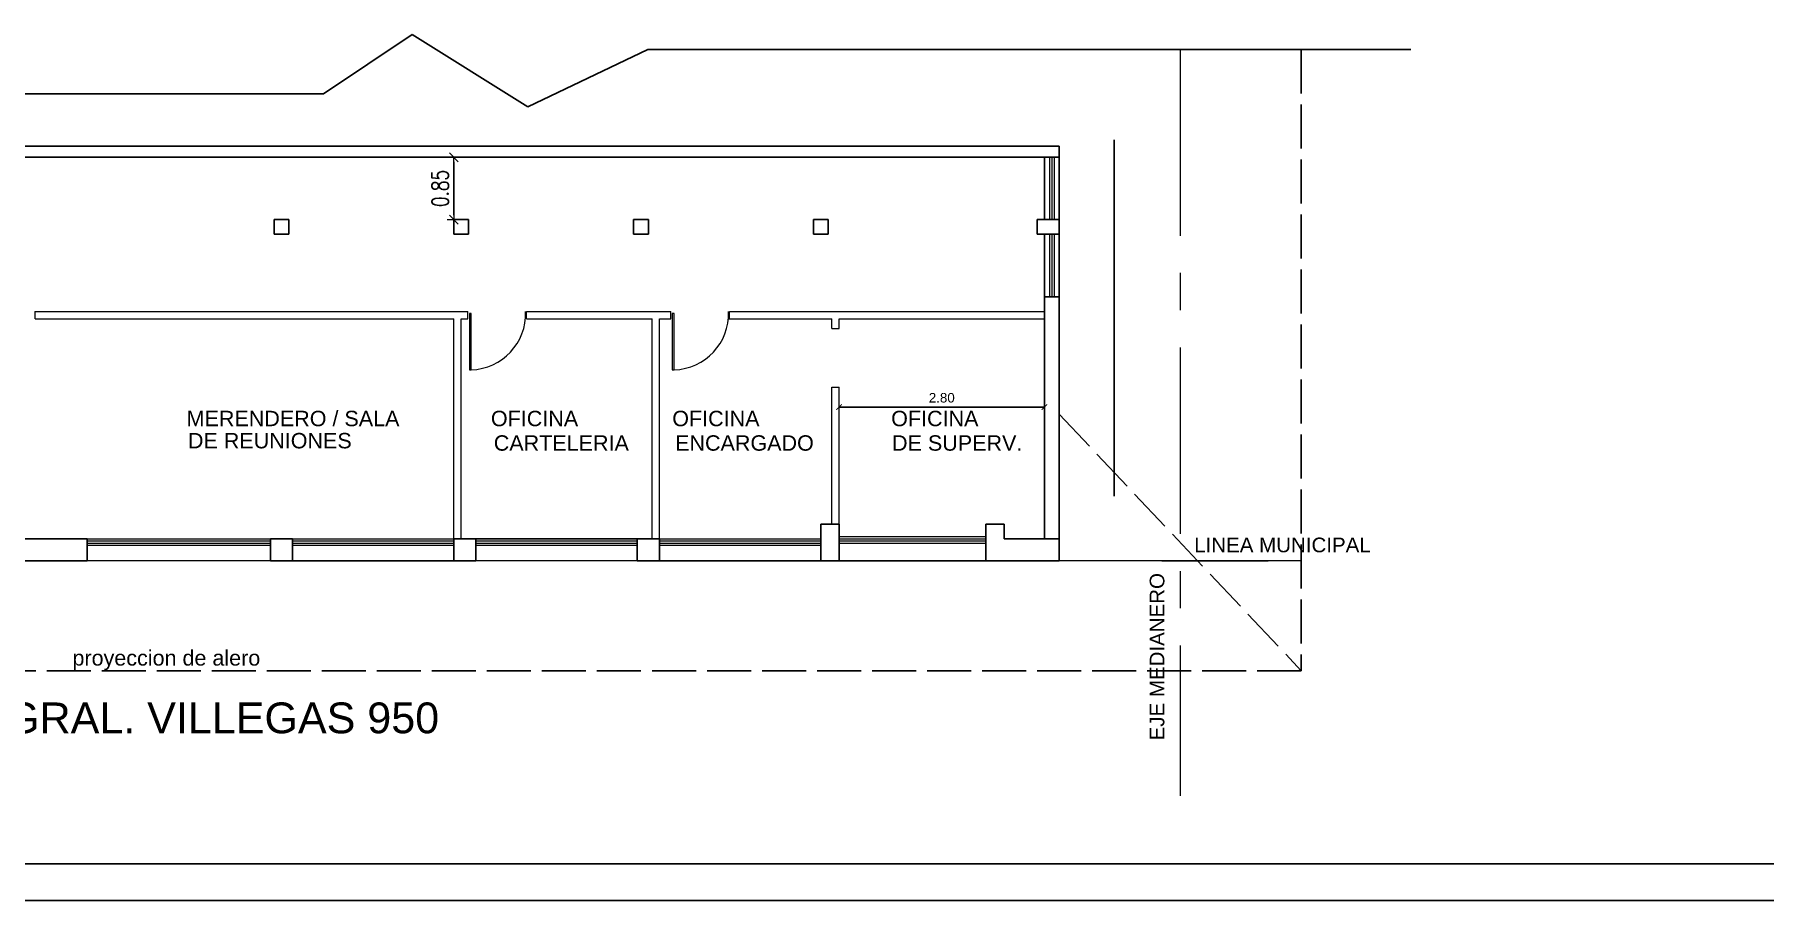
# Model space of a CAD drawing. Header units: millimetres. Extents: x 3657 to 4972, y 469 to 555.
# Drawn here: x 4908.15 to 4931.73, y 468.65 to 480.46 of the extents above; entities that cross this region are included whole.
import ezdxf

# ---------------------------------------------------------------- set-up
doc = ezdxf.new("R2010")
doc.units = ezdxf.units.MM
for name, pattern in [('ACAD_ISO02W100', [15, 12, -3]), ('CENTRO', [50.8, 31.75, -6.35, 6.35, -6.35]), ('HIDDEN', [0.125, 0.0625, -0.0625])]:
    doc.linetypes.add(name, pattern=pattern)
doc.layers.get('0').update_dxf_attribs({"color": 9})
doc.layers.get('Defpoints').update_dxf_attribs({"color": 9})
doc.layers.add('7-equipamiento', color=9, linetype='Continuous')
doc.layers.add('referencias 001', color=9, linetype='Continuous')
for name, color, linetype, lineweight in [('aberturas', 9, 'Continuous', 20), ('cotas', 9, 'Continuous', 9), ('eje', 9, 'CENTRO', 13)]:
    doc.layers.add(name, color=color, linetype=linetype, lineweight=lineweight)
doc.styles.add('COTAS', font='arial.ttf')
doc.styles.add('ROMANS75', font='ROMANS.SHX', dxfattribs={"width": 0.75})
doc.styles.get("Standard").update_dxf_attribs({"font": 'arial.ttf', "height": 0.2})
doc.dimstyles.new('COTAS100', dxfattribs={"dimscale": 0.15, "dimtxt": 1.5, "dimasz": 0.4, "dimexe": 1, "dimexo": 0, "dimgap": 0.5, "dimtad": 1, "dimzin": 0, "dimdsep": 46, "dimtxsty": 'ROMANS75', "dimblk1": 'TICK', "dimblk2": 'TICK', "dimsah": 1, "dimcen": 1, "dimse1": 1, "dimse2": 1, "dimclrd": 256, "dimclre": 256, "dimclrt": 256, "dimaunit": 1, "dimadec": 0, "dimazin": 0, "dimtfac": 1, "dimtix": 1, "dimtmove": 2, "dimatfit": 3, "dimldrblk": 'TICK', "dimfxl": 1, "dimtolj": 1, "dimtzin": 0, "dimarcsym": 0})

# ---------------------------------------------------------------- blocks, each defined once
blk = doc.blocks.new('TICK')
at = {"color": 4}
blk.add_line((-1, -1), (1, 1), dxfattribs=at)
for p, q in [((-1, 0), (0, 0)), ((0, -1.5), (0, 1.5))]:
    blk.add_line(p, q)
blk = doc.blocks.new('*D147')
at = {"layer": 'cotas', "lineweight": -2, "transparency": 16777216}
blk.add_line((4913.864, 477.992), (4913.864, 478.722), dxfattribs=at)
at = {"layer": 'Defpoints', "color": 0, "transparency": 16777216}
for p in [(4913.864, 478.782), (4913.964, 478.782), (4913.964, 477.932)]:
    blk.add_point(p, dxfattribs=at)
at = {"layer": 'cotas', "lineweight": -2, "transparency": 16777216, "xscale": 0.06, "yscale": 0.06, "zscale": 0.06}
for p, rotation in [((4913.864, 478.782), 90), ((4913.864, 477.932), 270)]:
    blk.add_blockref('TICK', p, dxfattribs=dict(at, rotation=rotation))
at = {"layer": 'cotas', "transparency": 16777216, "insert": (4913.677, 478.357), "char_height": 0.225, "attachment_point": 5, "rotation": 90, "style": 'ROMANS75'}
blk.add_mtext('\\A1;0.85', dxfattribs=at)
blk = doc.blocks.new('_ArchTick')
at = {"color": 0, "linetype": 'ByBlock', "const_width": 0.15}
blk.add_lwpolyline([(-0.5, -0.5), (0.5, 0.5)], dxfattribs=at)

msp = doc.modelspace()

# ---------------------------------------------------------------- linework, layer by layer
at = {"color": 9}
for p, q in [((4912.088, 479.648), (4913.293, 480.455)), ((4913.293, 480.455), (4914.873, 479.47)), ((4914.873, 479.47), (4916.506, 480.253)), ((4916.506, 480.253), (4926.908, 480.253)), ((4896.526, 479.648), (4912.088, 479.648)), ((4922.114, 478.932), (4897.464, 478.932)), ((4922.114, 478.932), (4922.114, 473.582)), ((4921.914, 478.782), (4897.464, 478.782)), ((4921.914, 478.782), (4921.914, 477.932)), ((4921.914, 478.782), (4922.114, 478.782)), ((4911.414, 477.932), (4911.614, 477.932)), ((4911.414, 477.732), (4911.414, 477.932)), ((4911.414, 477.732), (4911.614, 477.732)), ((4911.614, 477.732), (4911.614, 477.932)), ((4913.864, 477.932), (4914.064, 477.932)), ((4913.864, 477.732), (4913.864, 477.932)), ((4913.864, 477.732), (4914.064, 477.732)), ((4914.064, 477.732), (4914.064, 477.932)), ((4916.314, 477.932), (4916.514, 477.932)), ((4916.314, 477.732), (4916.314, 477.932)), ((4916.314, 477.732), (4916.514, 477.732)), ((4916.514, 477.732), (4916.514, 477.932)), ((4918.764, 477.932), (4918.964, 477.932)), ((4918.764, 477.732), (4918.764, 477.932)), ((4918.764, 477.732), (4918.964, 477.732)), ((4918.964, 477.732), (4918.964, 477.932)), ((4921.814, 477.932), (4922.114, 477.932)), ((4921.814, 477.732), (4921.814, 477.932)), ((4921.814, 477.732), (4922.114, 477.732)), ((4921.914, 477.732), (4921.914, 473.582)), ((4922.114, 477.732), (4922.114, 477.932)), ((4921.914, 476.882), (4922.114, 476.882)), ((4919.114, 473.782), (4918.864, 473.782)), ((4918.864, 473.282), (4918.864, 473.782)), ((4919.114, 473.282), (4919.114, 473.782)), ((4921.114, 473.282), (4921.114, 473.782)), ((4921.364, 473.782), (4921.114, 473.782)), ((4921.364, 473.582), (4921.364, 473.782)), ((4897.464, 473.582), (4908.864, 473.582)), ((4908.864, 473.582), (4908.864, 473.282)), ((4911.364, 473.582), (4911.664, 473.582)), ((4911.364, 473.282), (4911.364, 473.582)), ((4911.664, 473.282), (4911.664, 473.582)), ((4913.864, 473.582), (4914.164, 473.582)), ((4913.864, 473.282), (4913.864, 473.582)), ((4914.164, 473.282), (4914.164, 473.582)), ((4916.364, 473.582), (4916.664, 473.582)), ((4916.364, 473.282), (4916.364, 473.582)), ((4916.664, 473.282), (4916.664, 473.582)), ((4921.364, 473.582), (4922.114, 473.582)), ((4922.114, 473.282), (4922.114, 473.582)), ((4907.264, 473.282), (4908.864, 473.282)), ((4911.364, 473.282), (4911.664, 473.282)), ((4913.864, 473.282), (4914.164, 473.282)), ((4916.364, 473.282), (4916.664, 473.282)), ((4918.864, 473.282), (4919.114, 473.282)), ((4921.114, 473.282), (4922.114, 473.282)), ((4923.514, 473.282), (4924.964, 473.282)), ((4971.266, 469.15), (4865.384, 469.15)), ((4971.766, 468.65), (4864.884, 468.65))]:
    msp.add_line(p, q, dxfattribs=at)
at = {"color": 9, "linetype": 'ACAD_ISO02W100', "ltscale": 0.05}
for p, q in [((4925.414, 480.253), (4925.414, 471.782)), ((4922.114, 475.28), (4925.414, 471.782)), ((4925.414, 471.782), (4897.264, 471.782))]:
    msp.add_line(p, q, dxfattribs=at)
at = {"layer": '7-equipamiento', "color": 9}
msp.add_line((4922.862, 474.162), (4922.862, 479.022), dxfattribs=at)
at = {"layer": 'aberturas', "color": 9}
for p, q in [((4921.984, 478.782), (4921.984, 477.932)), ((4922.014, 478.782), (4922.014, 477.932)), ((4922.044, 478.782), (4922.044, 477.932)), ((4921.984, 477.732), (4921.984, 476.882)), ((4922.014, 477.732), (4922.014, 476.882)), ((4922.044, 477.732), (4922.044, 476.882)), ((4908.864, 473.582), (4911.364, 473.582)), ((4908.864, 473.582), (4910.864, 473.582)), ((4908.864, 473.582), (4910.864, 473.582)), ((4908.864, 473.552), (4911.364, 473.552)), ((4908.864, 473.522), (4911.364, 473.522)), ((4908.864, 473.492), (4911.364, 473.492)), ((4911.664, 473.582), (4913.864, 473.582)), ((4911.664, 473.582), (4913.864, 473.582)), ((4911.664, 473.582), (4913.664, 473.582)), ((4911.664, 473.582), (4913.664, 473.582)), ((4911.664, 473.552), (4913.864, 473.552)), ((4911.664, 473.522), (4913.864, 473.522)), ((4911.664, 473.492), (4913.864, 473.492)), ((4914.164, 473.587), (4916.364, 473.587)), ((4914.164, 473.582), (4916.364, 473.582)), ((4914.164, 473.582), (4916.164, 473.582)), ((4914.164, 473.582), (4916.164, 473.582)), ((4914.164, 473.552), (4916.364, 473.552)), ((4914.164, 473.522), (4916.364, 473.522)), ((4914.164, 473.492), (4916.364, 473.492)), ((4916.664, 473.582), (4918.864, 473.582)), ((4916.664, 473.582), (4918.664, 473.582)), ((4916.664, 473.582), (4918.664, 473.582)), ((4916.664, 473.552), (4918.864, 473.552)), ((4916.664, 473.522), (4918.864, 473.522)), ((4916.664, 473.492), (4918.864, 473.492)), ((4919.114, 473.612), (4921.114, 473.612)), ((4919.114, 473.612), (4921.114, 473.612)), ((4919.114, 473.582), (4921.114, 473.582)), ((4919.114, 473.552), (4921.114, 473.552)), ((4919.114, 473.522), (4921.114, 473.522)), ((4908.864, 473.287), (4911.364, 473.287)), ((4911.664, 473.282), (4913.864, 473.282)), ((4914.164, 473.287), (4916.364, 473.287)), ((4916.664, 473.282), (4918.864, 473.282)), ((4919.114, 473.282), (4921.114, 473.282))]:
    msp.add_line(p, q, dxfattribs=at)
msp.add_lwpolyline([(4897.264, 473.282), (4897.264, 478.932), (4922.114, 478.932), (4922.114, 473.282), (4897.264, 473.282)], dxfattribs=at)
at = {"layer": 'cotas', "color": 9}
for p, q in [((4908.152, 476.682), (4914.053, 476.682)), ((4908.154, 476.582), (4908.154, 476.682)), ((4908.154, 476.582), (4913.864, 476.582)), ((4913.864, 473.587), (4913.864, 476.582)), ((4913.964, 476.582), (4914.053, 476.582)), ((4913.964, 473.587), (4913.964, 476.582)), ((4914.053, 476.582), (4914.053, 476.682)), ((4914.053, 476.582), (4914.053, 476.682)), ((4914.853, 476.682), (4916.819, 476.682)), ((4914.853, 476.582), (4914.853, 476.682)), ((4914.853, 476.582), (4914.853, 476.682)), ((4914.853, 476.582), (4916.564, 476.582)), ((4916.564, 473.582), (4916.564, 476.582)), ((4916.664, 476.582), (4916.819, 476.582)), ((4916.664, 473.582), (4916.664, 476.582)), ((4916.819, 476.582), (4916.819, 476.682)), ((4917.605, 476.582), (4919.014, 476.582)), ((4917.619, 476.682), (4919.96, 476.682)), ((4917.619, 476.582), (4917.619, 476.682)), ((4919.014, 476.449), (4919.014, 476.582)), ((4919.114, 476.582), (4919.96, 476.582)), ((4919.114, 476.449), (4919.114, 476.582)), ((4919.96, 476.682), (4921.914, 476.682)), ((4919.96, 476.582), (4921.914, 476.582)), ((4919.014, 476.449), (4919.114, 476.449)), ((4919.014, 473.882), (4919.014, 475.649)), ((4919.014, 475.649), (4919.114, 475.649)), ((4919.114, 473.882), (4919.114, 475.649)), ((4919.014, 473.782), (4919.014, 473.882)), ((4919.114, 473.782), (4919.114, 473.882))]:
    msp.add_line(p, q, dxfattribs=at)
for points in [[(4914.074, 475.885), (4914.1, 475.885), (4914.1, 476.652), (4914.074, 476.652)], [(4916.841, 475.885), (4916.866, 475.885), (4916.866, 476.652), (4916.841, 476.652)]]:
    msp.add_lwpolyline(points, close=True, dxfattribs=at)
for centre in [(4914.074, 476.652), (4916.841, 476.652)]:
    msp.add_arc(centre, 0.768, 271.9092, 1.9092, dxfattribs=at)
at = {"layer": 'eje', "color": 9, "ltscale": 0.08}
for q in [(4923.764, 479.256), (4923.764, 470.078)]:
    msp.add_line((4923.764, 480.253), q, dxfattribs=at)
at = {"layer": 'eje', "color": 9}
msp.add_line((4925.414, 473.282), (4895.237, 473.282), dxfattribs=at)
at = {"layer": 'referencias 001', "color": 9, "ltscale": 0.5}
msp.add_line((4919.114, 475.377), (4921.914, 475.377), dxfattribs=at)
at = {"layer": 'referencias 001', "color": 9, "linetype": 'HIDDEN', "ltscale": 0.5}
msp.add_line((4921.914, 474.682), (4921.914, 475.377), dxfattribs=at)

# ---------------------------------------------------------------- block references
at = {"layer": 'referencias 001', "color": 9, "ltscale": 0.5, "xscale": 0.075, "yscale": 0.075, "zscale": 0.075, "rotation": 180}
msp.add_blockref('_ArchTick', (4919.114, 475.377), dxfattribs=at)
at = {"layer": 'referencias 001', "color": 9, "ltscale": 0.5, "xscale": 0.075, "yscale": 0.075, "zscale": 0.075}
msp.add_blockref('_ArchTick', (4921.914, 475.377), dxfattribs=at)

# ---------------------------------------------------------------- texts
at = {"color": 9}
msp.add_text('LINEA MUNICIPAL', height=0.2, dxfattribs=at).set_placement((4923.955, 473.397))
msp.add_text('EJE MEDIANERO', height=0.2, rotation=90, dxfattribs=at).set_placement((4923.548, 470.832))
at = {"layer": 'cotas', "color": 9}
for s, height, p in [('MERENDERO / SALA ', 0.21, (4910.22, 475.116)), ('OFICINA', 0.21, (4914.368, 475.116)), ('OFICINA', 0.21, (4916.84, 475.116)), ('OFICINA', 0.21, (4919.824, 475.116)), ('DE REUNIONES', 0.21, (4910.238, 474.814)), ('CARTELERIA', 0.21, (4914.407, 474.782)), ('ENCARGADO', 0.21, (4916.879, 474.782)), ('DE SUPERV.', 0.21, (4919.836, 474.782)), ('proyeccion de alero', 0.21, (4908.664, 471.852)), ('CALLE : GRAL. VILLEGAS 950', 0.42, (4905.412, 470.929))]:
    msp.add_text(s, height=height, dxfattribs=at).set_placement(p)
at = {"layer": 'referencias 001', "color": 9, "ltscale": 0.5, "insert": (4920.514, 475.503), "char_height": 0.13, "attachment_point": 5, "style": 'COTAS'}
msp.add_mtext('\\A1;2.80', dxfattribs=at)

# ---------------------------------------------------------------- dimensions: what is measured, and where the dimension line sits
at = {"layer": 'cotas', "color": 9}
dim = msp.add_linear_dim(base=(4913.864, 478.782), p1=(4913.964, 477.932), p2=(4913.964, 478.782), angle=90, dimstyle='COTAS100', dxfattribs=at)
dim.commit()
dim.dimension.update_dxf_attribs({"geometry": '*D147', "text_midpoint": (4913.677, 478.357)})

doc.saveas('drawing.dxf')
